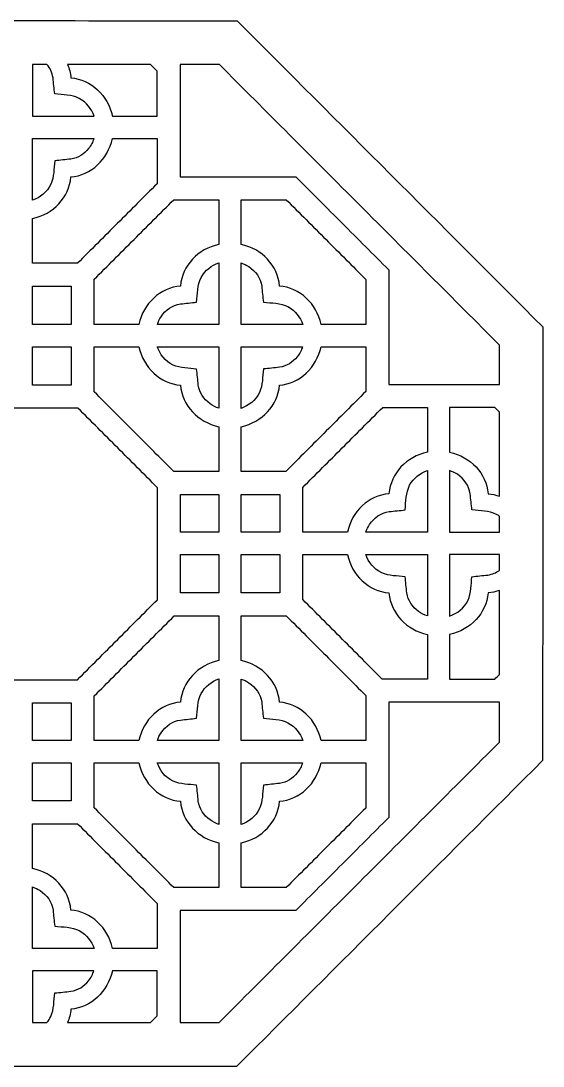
# Model space of a CAD drawing. Header units: centimetres. Extents: x -9 to 3.7, y -12 to 14.2.
# Drawn here: x -2.66 to 3.68, y 1.56 to 14.24 of the extents above; entities that cross this region are included whole.
import ezdxf

# ---------------------------------------------------------------- set-up
doc = ezdxf.new("R2010")
doc.units = ezdxf.units.CM
doc.header["$MEASUREMENT"] = 0
doc.layers.add('layer 1', color=7, linetype='Continuous')

msp = doc.modelspace()

# ---------------------------------------------------------------- linework, layer by layer
at = {"layer": 'layer 1', "color": 177}
msp.add_open_spline([(-0.03658, 14.23931), (1.2009, 13.00095), (2.43838, 11.76271), (3.67577, 10.52437), (3.67577, 10.52437), (3.67545, 9.64909), (3.67516, 8.77375), (3.67488, 7.89849), (3.67488, 7.89849), (3.67455, 7.02312), (3.67422, 6.14788), (3.67397, 5.27258), (3.67397, 5.27258), (2.43563, 4.0351), (1.19737, 2.79762), (-0.04095, 1.56024), (-0.04095, 1.56024), (-0.91626, 1.56055), (-1.79157, 1.56084), (-2.66683, 1.56112), (-2.66683, 1.56112), (-3.54222, 1.56145), (-4.41746, 1.56178), (-5.29273, 1.56203), (-5.29273, 1.56203), (-6.53024, 2.80037), (-7.76772, 4.03863), (-9.0051, 5.27695), (-9.0051, 5.27695), (-9.00479, 6.15226), (-9.00448, 7.02757), (-9.00422, 7.90283), (-9.00422, 7.90283), (-9.00385, 8.77822), (-9.00356, 9.65346), (-9.00331, 10.52873), (-9.00331, 10.52873), (-7.76495, 11.76624), (-6.52671, 13.00372), (-5.28837, 14.2411), (-5.28837, 14.2411), (-4.41309, 14.24079), (-3.53775, 14.24048), (-2.66249, 14.24022), (-2.66249, 14.24022), (-1.78712, 14.23985), (-0.91188, 14.23956), (-0.03658, 14.23931)], degree=3, knots=[0, 0, 0, 0, 0.07692308, 0.07692308, 0.07692308, 0.07692308, 0.15384615, 0.15384615, 0.15384615, 0.15384615, 0.23076923, 0.23076923, 0.23076923, 0.23076923, 0.30769231, 0.30769231, 0.30769231, 0.30769231, 0.38461538, 0.38461538, 0.38461538, 0.38461538, 0.46153846, 0.46153846, 0.46153846, 0.46153846, 0.53846154, 0.53846154, 0.53846154, 0.53846154, 0.61538462, 0.61538462, 0.61538462, 0.61538462, 0.69230769, 0.69230769, 0.69230769, 0.69230769, 0.76923077, 0.76923077, 0.76923077, 0.76923077, 0.84615385, 0.84615385, 0.84615385, 0.84615385, 1, 1, 1, 1], dxfattribs=at)
at = {"layer": 'layer 1', "color": 7}
for points, knots in [([(-2.52457, 13.71263), (-2.46579, 13.71263), (-2.40693, 13.71263), (-2.34811, 13.71258), (-2.34811, 13.71258), (-2.31002, 13.66709), (-2.28486, 13.61343), (-2.27472, 13.54959), (-2.27472, 13.54959), (-2.26791, 13.48465), (-2.26112, 13.41976), (-2.25437, 13.35488), (-2.25437, 13.35488), (-2.15154, 13.34388), (-2.04866, 13.34687), (-1.95517, 13.30066), (-1.95517, 13.30066), (-1.86567, 13.25086), (-1.80591, 13.17255), (-1.77659, 13.08409), (-1.77659, 13.08409), (-2.02599, 13.08409), (-2.27531, 13.08409), (-2.52457, 13.08409), (-2.52457, 13.08409), (-2.52457, 13.29355), (-2.52457, 13.50309), (-2.52457, 13.71263)], [0, 0, 0, 0, 0.125, 0.125, 0.125, 0.125, 0.25, 0.25, 0.25, 0.25, 0.375, 0.375, 0.375, 0.375, 0.5, 0.5, 0.5, 0.5, 0.625, 0.625, 0.625, 0.625, 0.75, 0.75, 0.75, 0.75, 1, 1, 1, 1]), ([(-2.09744, 13.71247), (-1.76206, 13.71235), (-1.42673, 13.71224), (-1.09131, 13.71213), (-1.09131, 13.71213), (-1.06447, 13.68528), (-1.03761, 13.65834), (-1.01081, 13.63153), (-1.01081, 13.63153), (-1.01085, 13.44898), (-1.01085, 13.2665), (-1.01088, 13.08409), (-1.01088, 13.08409), (-1.1918, 13.08409), (-1.37263, 13.08409), (-1.55346, 13.08409), (-1.55346, 13.08409), (-1.60752, 13.33769), (-1.81087, 13.53118), (-2.05795, 13.55085), (-2.05795, 13.55085), (-2.06243, 13.60747), (-2.07605, 13.66171), (-2.09744, 13.71247)], [0, 0, 0, 0, 0.14285714, 0.14285714, 0.14285714, 0.14285714, 0.28571429, 0.28571429, 0.28571429, 0.28571429, 0.42857143, 0.42857143, 0.42857143, 0.42857143, 0.57142857, 0.57142857, 0.57142857, 0.57142857, 0.71428571, 0.71428571, 0.71428571, 0.71428571, 1, 1, 1, 1]), ([(-0.2552, 13.71185), (0.31198, 13.14425), (0.87917, 12.57663), (1.44649, 12.00897), (1.44649, 12.00897), (2.01368, 11.44136), (2.58089, 10.87371), (3.14816, 10.30605), (3.14816, 10.30605), (3.14808, 10.14733), (3.14803, 9.98848), (3.14795, 9.82979), (3.14795, 9.82979), (2.90083, 9.82986), (2.65378, 9.82998), (2.40663, 9.83012), (2.40663, 9.83012), (2.20479, 9.83019), (2.00296, 9.83027), (1.80111, 9.83035), (1.80111, 9.83035), (1.80118, 10.02774), (1.8013, 10.22504), (1.80144, 10.42244), (1.80144, 10.42244), (1.80152, 10.68856), (1.80159, 10.95471), (1.80168, 11.22082), (1.80168, 11.22082), (1.61352, 11.40902), (1.42557, 11.59721), (1.23739, 11.78543), (1.23739, 11.78543), (1.04933, 11.97358), (0.86123, 12.16176), (0.67318, 12.34991), (0.67318, 12.34991), (0.40709, 12.35011), (0.14089, 12.35026), (-0.12507, 12.35039), (-0.12507, 12.35039), (-0.32757, 12.35046), (-0.53002, 12.35046), (-0.73236, 12.35052), (-0.73236, 12.35052), (-0.73226, 12.54983), (-0.73215, 12.74925), (-0.73202, 12.94858), (-0.73202, 12.94858), (-0.73194, 13.20306), (-0.73193, 13.45755), (-0.73185, 13.7119), (-0.73185, 13.7119), (-0.57297, 13.7119), (-0.41408, 13.7119), (-0.2552, 13.71185)], [0, 0, 0, 0, 0.06666667, 0.06666667, 0.06666667, 0.06666667, 0.13333333, 0.13333333, 0.13333333, 0.13333333, 0.2, 0.2, 0.2, 0.2, 0.26666667, 0.26666667, 0.26666667, 0.26666667, 0.33333333, 0.33333333, 0.33333333, 0.33333333, 0.4, 0.4, 0.4, 0.4, 0.46666667, 0.46666667, 0.46666667, 0.46666667, 0.53333333, 0.53333333, 0.53333333, 0.53333333, 0.6, 0.6, 0.6, 0.6, 0.66666667, 0.66666667, 0.66666667, 0.66666667, 0.73333333, 0.73333333, 0.73333333, 0.73333333, 0.8, 0.8, 0.8, 0.8, 0.86666667, 0.86666667, 0.86666667, 0.86666667, 1, 1, 1, 1]), ([(-1.77802, 12.81455), (-2.02688, 12.81455), (-2.2757, 12.81455), (-2.52457, 12.81455), (-2.52457, 12.81455), (-2.52457, 12.56519), (-2.52457, 12.31582), (-2.52457, 12.06657), (-2.52457, 12.06657), (-2.43097, 12.09735), (-2.34907, 12.16208), (-2.30074, 12.25939), (-2.30074, 12.25939), (-2.26201, 12.34856), (-2.26404, 12.44861), (-2.25401, 12.54406), (-2.25401, 12.54406), (-2.18901, 12.55086), (-2.12405, 12.55767), (-2.05892, 12.56446), (-2.05892, 12.56446), (-1.96823, 12.579), (-1.9004, 12.62252), (-1.84203, 12.69283), (-1.84203, 12.69283), (-1.81365, 12.7304), (-1.79243, 12.77165), (-1.77802, 12.81455)], [0, 0, 0, 0, 0.125, 0.125, 0.125, 0.125, 0.25, 0.25, 0.25, 0.25, 0.375, 0.375, 0.375, 0.375, 0.5, 0.5, 0.5, 0.5, 0.625, 0.625, 0.625, 0.625, 0.75, 0.75, 0.75, 0.75, 1, 1, 1, 1]), ([(-1.01099, 12.81455), (-1.19189, 12.81455), (-1.37264, 12.81455), (-1.55352, 12.81455), (-1.55352, 12.81455), (-1.6077, 12.56097), (-1.81095, 12.36743), (-2.05777, 12.3478), (-2.05777, 12.3478), (-2.07744, 12.10079), (-2.27091, 11.89741), (-2.52457, 11.84336), (-2.52457, 11.84336), (-2.52457, 11.66252), (-2.52457, 11.48159), (-2.52457, 11.30084), (-2.52457, 11.30084), (-2.34203, 11.30078), (-2.15963, 11.30069), (-1.97699, 11.30063), (-1.97699, 11.30063), (-1.81608, 11.46149), (-1.65513, 11.62234), (-1.49415, 11.78323), (-1.49415, 11.78323), (-1.33323, 11.94412), (-1.17229, 12.10501), (-1.01133, 12.26592), (-1.01133, 12.26592), (-1.01123, 12.44877), (-1.01108, 12.63164), (-1.01099, 12.81455)], [0, 0, 0, 0, 0.11111111, 0.11111111, 0.11111111, 0.11111111, 0.22222222, 0.22222222, 0.22222222, 0.22222222, 0.33333333, 0.33333333, 0.33333333, 0.33333333, 0.44444444, 0.44444444, 0.44444444, 0.44444444, 0.55555556, 0.55555556, 0.55555556, 0.55555556, 0.66666667, 0.66666667, 0.66666667, 0.66666667, 0.77777778, 0.77777778, 0.77777778, 0.77777778, 1, 1, 1, 1]), ([(-1.77411, 10.55791), (-1.70242, 10.55791), (-1.63079, 10.55791), (-1.55904, 10.55791), (-1.55904, 10.55791), (-1.44992, 10.55791), (-1.34085, 10.55791), (-1.23174, 10.55791), (-1.23174, 10.55791), (-1.1776, 10.8115), (-0.97433, 11.00489), (-0.72745, 11.02447), (-0.72745, 11.02447), (-0.70771, 11.27153), (-0.51419, 11.47499), (-0.26057, 11.52905), (-0.26057, 11.52905), (-0.26057, 11.7098), (-0.26057, 11.89066), (-0.26057, 12.07151), (-0.26057, 12.07151), (-0.44316, 12.07156), (-0.62562, 12.07161), (-0.80808, 12.07168), (-0.80808, 12.07168), (-0.96908, 11.91089), (-1.13003, 11.75), (-1.29102, 11.5891), (-1.29102, 11.5891), (-1.45198, 11.42823), (-1.61294, 11.26734), (-1.77391, 11.10646), (-1.77391, 11.10646), (-1.77403, 10.92365), (-1.77409, 10.74071), (-1.77411, 10.55791)], [0, 0, 0, 0, 0.1, 0.1, 0.1, 0.1, 0.2, 0.2, 0.2, 0.2, 0.3, 0.3, 0.3, 0.3, 0.4, 0.4, 0.4, 0.4, 0.5, 0.5, 0.5, 0.5, 0.6, 0.6, 0.6, 0.6, 0.7, 0.7, 0.7, 0.7, 0.8, 0.8, 0.8, 0.8, 1, 1, 1, 1]), ([(0.00888, 12.07145), (0.00888, 11.8906), (0.00888, 11.7098), (0.00888, 11.52905), (0.00888, 11.52905), (0.26254, 11.47497), (0.45591, 11.27153), (0.47547, 11.02469), (0.47547, 11.02469), (0.72258, 11.00499), (0.92596, 10.81153), (0.97999, 10.55791), (0.97999, 10.55791), (1.1609, 10.55791), (1.34174, 10.55791), (1.5226, 10.55791), (1.5226, 10.55791), (1.52266, 10.74037), (1.52271, 10.92283), (1.52277, 11.10538), (1.52277, 11.10538), (1.36189, 11.26633), (1.20102, 11.4273), (1.04009, 11.58824), (1.04009, 11.58824), (0.87923, 11.74919), (0.71847, 11.91016), (0.5576, 12.07114), (0.5576, 12.07114), (0.37465, 12.07122), (0.19182, 12.07135), (0.00888, 12.07145)], [0, 0, 0, 0, 0.11111111, 0.11111111, 0.11111111, 0.11111111, 0.22222222, 0.22222222, 0.22222222, 0.22222222, 0.33333333, 0.33333333, 0.33333333, 0.33333333, 0.44444444, 0.44444444, 0.44444444, 0.44444444, 0.55555556, 0.55555556, 0.55555556, 0.55555556, 0.66666667, 0.66666667, 0.66666667, 0.66666667, 0.77777778, 0.77777778, 0.77777778, 0.77777778, 1, 1, 1, 1]), ([(-1.00712, 10.55791), (-0.7583, 10.55791), (-0.50952, 10.55791), (-0.26057, 10.55791), (-0.26057, 10.55791), (-0.26057, 10.80715), (-0.26057, 11.05646), (-0.26057, 11.30581), (-0.26057, 11.30581), (-0.3492, 11.27652), (-0.42739, 11.21663), (-0.47733, 11.12722), (-0.47733, 11.12722), (-0.5234, 11.03374), (-0.52043, 10.93127), (-0.53148, 10.82843), (-0.53148, 10.82843), (-0.59633, 10.82152), (-0.66117, 10.81454), (-0.72601, 10.80769), (-0.72601, 10.80769), (-0.82868, 10.79139), (-0.90483, 10.73639), (-0.96319, 10.65146), (-0.96319, 10.65146), (-0.98182, 10.62167), (-0.99638, 10.59017), (-1.00712, 10.55791)], [0, 0, 0, 0, 0.125, 0.125, 0.125, 0.125, 0.25, 0.25, 0.25, 0.25, 0.375, 0.375, 0.375, 0.375, 0.5, 0.5, 0.5, 0.5, 0.625, 0.625, 0.625, 0.625, 0.75, 0.75, 0.75, 0.75, 1, 1, 1, 1]), ([(0.00888, 11.30448), (0.00888, 11.05567), (0.00888, 10.80672), (0.00888, 10.55791), (0.00888, 10.55791), (0.25825, 10.55791), (0.50756, 10.55791), (0.75684, 10.55791), (0.75684, 10.55791), (0.72754, 10.64634), (0.66783, 10.7247), (0.57826, 10.77451), (0.57826, 10.77451), (0.48475, 10.82069), (0.38204, 10.81774), (0.27909, 10.82869), (0.27909, 10.82869), (0.27234, 10.89361), (0.26559, 10.95853), (0.25882, 11.02348), (0.25882, 11.02348), (0.24252, 11.12603), (0.18735, 11.20214), (0.10256, 11.26049), (0.10256, 11.26049), (0.0727, 11.27903), (0.04131, 11.29374), (0.00888, 11.30448)], [0, 0, 0, 0, 0.125, 0.125, 0.125, 0.125, 0.25, 0.25, 0.25, 0.25, 0.375, 0.375, 0.375, 0.375, 0.5, 0.5, 0.5, 0.5, 0.625, 0.625, 0.625, 0.625, 0.75, 0.75, 0.75, 0.75, 1, 1, 1, 1]), ([(-2.05305, 10.55791), (-2.05298, 10.71248), (-2.05296, 10.86714), (-2.05286, 11.02176), (-2.05286, 11.02176), (-2.21009, 11.02185), (-2.36738, 11.02191), (-2.52458, 11.02197), (-2.52458, 11.02197), (-2.52458, 10.86722), (-2.52458, 10.71253), (-2.52458, 10.55791), (-2.52458, 10.55791), (-2.36738, 10.55791), (-2.21028, 10.55791), (-2.05305, 10.55791)], [0, 0, 0, 0, 0.2, 0.2, 0.2, 0.2, 0.4, 0.4, 0.4, 0.4, 0.6, 0.6, 0.6, 0.6, 1, 1, 1, 1]), ([(-2.52458, 9.82281), (-2.36745, 9.82273), (-2.21037, 9.8227), (-2.05333, 9.8226), (-2.05333, 9.8226), (-2.05331, 9.97781), (-2.0532, 10.13312), (-2.0531, 10.28833), (-2.0531, 10.28833), (-2.21028, 10.28833), (-2.36745, 10.28833), (-2.52458, 10.28833), (-2.52458, 10.28833), (-2.52458, 10.13317), (-2.52458, 9.97803), (-2.52458, 9.82281)], [0, 0, 0, 0, 0.2, 0.2, 0.2, 0.2, 0.4, 0.4, 0.4, 0.4, 0.6, 0.6, 0.6, 0.6, 1, 1, 1, 1]), ([(-0.26057, 8.77478), (-0.26057, 8.89584), (-0.26057, 9.01685), (-0.26057, 9.13789), (-0.26057, 9.13789), (-0.26057, 9.19762), (-0.26057, 9.25743), (-0.26057, 9.31729), (-0.26057, 9.31729), (-0.51412, 9.37143), (-0.7076, 9.57454), (-0.7272, 9.82157), (-0.7272, 9.82157), (-0.97433, 9.84119), (-1.17764, 10.03471), (-1.23177, 10.28833), (-1.23177, 10.28833), (-1.34089, 10.28833), (-1.44996, 10.28833), (-1.55904, 10.28833), (-1.55904, 10.28833), (-1.63079, 10.28833), (-1.7025, 10.28833), (-1.7742, 10.28833), (-1.7742, 10.28833), (-1.77436, 10.10586), (-1.77444, 9.92339), (-1.77445, 9.74079), (-1.77445, 9.74079), (-1.61354, 9.57986), (-1.45271, 9.41889), (-1.29185, 9.25795), (-1.29185, 9.25795), (-1.13094, 9.09701), (-0.9701, 8.93607), (-0.80922, 8.7751), (-0.80922, 8.7751), (-0.62633, 8.77499), (-0.44348, 8.77487), (-0.26057, 8.77478)], [0, 0, 0, 0, 0.09090909, 0.09090909, 0.09090909, 0.09090909, 0.18181818, 0.18181818, 0.18181818, 0.18181818, 0.27272727, 0.27272727, 0.27272727, 0.27272727, 0.36363636, 0.36363636, 0.36363636, 0.36363636, 0.45454545, 0.45454545, 0.45454545, 0.45454545, 0.54545455, 0.54545455, 0.54545455, 0.54545455, 0.63636364, 0.63636364, 0.63636364, 0.63636364, 0.72727273, 0.72727273, 0.72727273, 0.72727273, 0.81818182, 0.81818182, 0.81818182, 0.81818182, 1, 1, 1, 1]), ([(-0.26057, 9.5418), (-0.26057, 9.79073), (-0.26057, 10.0395), (-0.26057, 10.28833), (-0.26057, 10.28833), (-0.50987, 10.28833), (-0.75921, 10.28833), (-1.00849, 10.28833), (-1.00849, 10.28833), (-0.97764, 10.19466), (-0.91294, 10.11277), (-0.81573, 10.06453), (-0.81573, 10.06453), (-0.72638, 10.02577), (-0.62661, 10.02782), (-0.53109, 10.0178), (-0.53109, 10.0178), (-0.52422, 9.95284), (-0.51737, 9.88794), (-0.51049, 9.82294), (-0.51049, 9.82294), (-0.49508, 9.72619), (-0.44619, 9.65406), (-0.36852, 9.59547), (-0.36852, 9.59547), (-0.3347, 9.57226), (-0.29826, 9.55442), (-0.26057, 9.5418)], [0, 0, 0, 0, 0.125, 0.125, 0.125, 0.125, 0.25, 0.25, 0.25, 0.25, 0.375, 0.375, 0.375, 0.375, 0.5, 0.5, 0.5, 0.5, 0.625, 0.625, 0.625, 0.625, 0.75, 0.75, 0.75, 0.75, 1, 1, 1, 1]), ([(0.75549, 10.28833), (0.50661, 10.28833), (0.25776, 10.28833), (0.00888, 10.28833), (0.00888, 10.28833), (0.00888, 10.03907), (0.00888, 9.78978), (0.00888, 9.54037), (0.00888, 9.54037), (0.10244, 9.57127), (0.18437, 9.63587), (0.23281, 9.73328), (0.23281, 9.73328), (0.27154, 9.82253), (0.26942, 9.92247), (0.27938, 10.01797), (0.27938, 10.01797), (0.34445, 10.02478), (0.40944, 10.03164), (0.47444, 10.03841), (0.47444, 10.03841), (0.56515, 10.05284), (0.63305, 10.09638), (0.69138, 10.16675), (0.69138, 10.16675), (0.71978, 10.2043), (0.74104, 10.24544), (0.75549, 10.28833)], [0, 0, 0, 0, 0.125, 0.125, 0.125, 0.125, 0.25, 0.25, 0.25, 0.25, 0.375, 0.375, 0.375, 0.375, 0.5, 0.5, 0.5, 0.5, 0.625, 0.625, 0.625, 0.625, 0.75, 0.75, 0.75, 0.75, 1, 1, 1, 1]), ([(0.55179, 8.77458), (0.71568, 8.93845), (0.87963, 9.10231), (1.0436, 9.26614), (1.0436, 9.26614), (1.20321, 9.4256), (1.36271, 9.58499), (1.52217, 9.74439), (1.52217, 9.74439), (1.52222, 9.92571), (1.52235, 10.10702), (1.52245, 10.28833), (1.52245, 10.28833), (1.34167, 10.28833), (1.16083, 10.28833), (0.97997, 10.28833), (0.97997, 10.28833), (0.92586, 10.03475), (0.72253, 9.84128), (0.47573, 9.82165), (0.47573, 9.82165), (0.45604, 9.57464), (0.26259, 9.37126), (0.00888, 9.31721), (0.00888, 9.31721), (0.00888, 9.25741), (0.00888, 9.19759), (0.00888, 9.13789), (0.00888, 9.13789), (0.00888, 9.01681), (0.00888, 8.89575), (0.00888, 8.77464), (0.00888, 8.77464), (0.18992, 8.77462), (0.37083, 8.77458), (0.55179, 8.77458)], [0, 0, 0, 0, 0.1, 0.1, 0.1, 0.1, 0.2, 0.2, 0.2, 0.2, 0.3, 0.3, 0.3, 0.3, 0.4, 0.4, 0.4, 0.4, 0.5, 0.5, 0.5, 0.5, 0.6, 0.6, 0.6, 0.6, 0.7, 0.7, 0.7, 0.7, 0.8, 0.8, 0.8, 0.8, 1, 1, 1, 1]), ([(-1.97174, 9.54367), (-1.81091, 9.38275), (-1.65005, 9.22178), (-1.48913, 9.06081), (-1.48913, 9.06081), (-1.32829, 8.89985), (-1.16741, 8.73885), (-1.00658, 8.57785), (-1.00658, 8.57785), (-1.00662, 8.35033), (-1.00667, 8.12265), (-1.0067, 7.89498), (-1.0067, 7.89498), (-1.00692, 7.66962), (-1.00697, 7.44411), (-1.00707, 7.21873), (-1.00707, 7.21873), (-1.16748, 7.05841), (-1.32781, 6.89824), (-1.4882, 6.73795), (-1.4882, 6.73795), (-1.65186, 6.57426), (-1.81557, 6.41068), (-1.97933, 6.24699), (-1.97933, 6.24699), (-2.20479, 6.24708), (-2.43031, 6.24719), (-2.65576, 6.24729), (-2.65576, 6.24729), (-2.8833, 6.2474), (-3.11095, 6.24747), (-3.33848, 6.24753), (-3.33848, 6.24753), (-3.49936, 6.40849), (-3.66023, 6.56952), (-3.82114, 6.73048), (-3.82114, 6.73048), (-3.98201, 6.89142), (-4.14289, 7.05236), (-4.30377, 7.21331), (-4.30377, 7.21331), (-4.30369, 7.441), (-4.30361, 7.66863), (-4.3035, 7.89617), (-4.3035, 7.89617), (-4.30338, 8.12381), (-4.30326, 8.35138), (-4.30321, 8.57904), (-4.30321, 8.57904), (-4.14227, 8.73988), (-3.98132, 8.90071), (-3.82035, 9.0616), (-3.82035, 9.0616), (-3.65931, 9.22246), (-3.49834, 9.38329), (-3.33739, 9.54419), (-3.33739, 9.54419), (-3.10977, 9.54412), (-2.88224, 9.54409), (-2.65456, 9.54405), (-2.65456, 9.54405), (-2.42691, 9.54384), (-2.19932, 9.54374), (-1.97174, 9.54367)], [0, 0, 0, 0, 0.05882353, 0.05882353, 0.05882353, 0.05882353, 0.11764706, 0.11764706, 0.11764706, 0.11764706, 0.17647059, 0.17647059, 0.17647059, 0.17647059, 0.23529412, 0.23529412, 0.23529412, 0.23529412, 0.29411765, 0.29411765, 0.29411765, 0.29411765, 0.35294118, 0.35294118, 0.35294118, 0.35294118, 0.41176471, 0.41176471, 0.41176471, 0.41176471, 0.47058824, 0.47058824, 0.47058824, 0.47058824, 0.52941176, 0.52941176, 0.52941176, 0.52941176, 0.58823529, 0.58823529, 0.58823529, 0.58823529, 0.64705882, 0.64705882, 0.64705882, 0.64705882, 0.70588235, 0.70588235, 0.70588235, 0.70588235, 0.76470588, 0.76470588, 0.76470588, 0.76470588, 0.82352941, 0.82352941, 0.82352941, 0.82352941, 0.88235294, 0.88235294, 0.88235294, 0.88235294, 1, 1, 1, 1]), ([(1.72836, 9.55148), (1.56434, 9.38763), (1.40037, 9.22374), (1.23644, 9.05985), (1.23644, 9.05985), (1.07698, 8.90044), (0.91746, 8.74105), (0.75791, 8.58158), (0.75791, 8.58158), (0.75779, 8.40027), (0.75769, 8.21894), (0.7576, 8.03761), (0.7576, 8.03761), (0.82985, 8.03761), (0.90214, 8.03761), (0.97442, 8.03761), (0.97442, 8.03761), (1.08296, 8.03761), (1.19155, 8.03761), (1.30009, 8.03761), (1.30009, 8.03761), (1.35415, 8.29124), (1.55749, 8.48462), (1.80439, 8.50424), (1.80439, 8.50424), (1.82405, 8.7513), (2.01758, 8.95472), (2.27119, 9.00878), (2.27119, 9.00878), (2.27119, 9.18966), (2.27119, 9.3705), (2.27119, 9.55132), (2.27119, 9.55132), (2.09026, 9.55139), (1.90933, 9.55144), (1.72836, 9.55148)], [0, 0, 0, 0, 0.1, 0.1, 0.1, 0.1, 0.2, 0.2, 0.2, 0.2, 0.3, 0.3, 0.3, 0.3, 0.4, 0.4, 0.4, 0.4, 0.5, 0.5, 0.5, 0.5, 0.6, 0.6, 0.6, 0.6, 0.7, 0.7, 0.7, 0.7, 0.8, 0.8, 0.8, 0.8, 1, 1, 1, 1]), ([(3.14786, 9.49236), (3.14777, 9.15267), (3.1476, 8.81306), (3.14752, 8.4734), (3.14752, 8.4734), (3.10304, 8.48992), (3.0561, 8.5006), (3.00734, 8.5045), (3.00734, 8.5045), (2.98765, 8.7513), (2.79432, 8.95468), (2.54069, 9.00878), (2.54069, 9.00878), (2.54069, 9.18964), (2.54069, 9.37043), (2.54069, 9.55116), (2.54069, 9.55116), (2.72361, 9.55108), (2.90647, 9.55097), (3.08932, 9.5509), (3.08932, 9.5509), (3.10884, 9.53141), (3.12839, 9.51187), (3.14786, 9.49236)], [0, 0, 0, 0, 0.14285714, 0.14285714, 0.14285714, 0.14285714, 0.28571429, 0.28571429, 0.28571429, 0.28571429, 0.42857143, 0.42857143, 0.42857143, 0.42857143, 0.57142857, 0.57142857, 0.57142857, 0.57142857, 0.71428571, 0.71428571, 0.71428571, 0.71428571, 1, 1, 1, 1]), ([(1.52467, 8.03761), (1.7735, 8.03761), (2.02236, 8.03761), (2.27119, 8.03761), (2.27119, 8.03761), (2.27119, 8.28698), (2.27119, 8.53627), (2.27119, 8.78557), (2.27119, 8.78557), (2.18257, 8.75623), (2.10435, 8.69635), (2.05454, 8.60698), (2.05454, 8.60698), (2.00837, 8.51348), (2.01132, 8.41096), (2.00033, 8.30813), (2.00033, 8.30813), (1.93552, 8.3013), (1.87066, 8.29441), (1.80587, 8.28751), (1.80587, 8.28751), (1.70312, 8.27109), (1.62698, 8.21615), (1.56859, 8.1311), (1.56859, 8.1311), (1.54999, 8.10142), (1.53541, 8.07002), (1.52467, 8.03761)], [0, 0, 0, 0, 0.125, 0.125, 0.125, 0.125, 0.25, 0.25, 0.25, 0.25, 0.375, 0.375, 0.375, 0.375, 0.5, 0.5, 0.5, 0.5, 0.625, 0.625, 0.625, 0.625, 0.75, 0.75, 0.75, 0.75, 1, 1, 1, 1]), ([(3.1475, 8.23063), (3.14746, 8.1663), (3.14743, 8.10194), (3.14741, 8.03761), (3.14741, 8.03761), (2.94516, 8.03761), (2.74284, 8.03761), (2.54069, 8.03761), (2.54069, 8.03761), (2.54069, 8.28653), (2.54069, 8.53541), (2.54069, 8.78434), (2.54069, 8.78434), (2.57308, 8.77359), (2.6046, 8.7588), (2.63436, 8.74023), (2.63436, 8.74023), (2.71914, 8.68196), (2.77432, 8.60588), (2.7906, 8.50319), (2.7906, 8.50319), (2.79737, 8.43828), (2.80414, 8.37345), (2.81093, 8.30851), (2.81093, 8.30851), (2.91378, 8.29746), (3.01658, 8.30042), (3.11007, 8.25433), (3.11007, 8.25433), (3.12315, 8.24703), (3.13565, 8.23917), (3.1475, 8.23063)], [0, 0, 0, 0, 0.11111111, 0.11111111, 0.11111111, 0.11111111, 0.22222222, 0.22222222, 0.22222222, 0.22222222, 0.33333333, 0.33333333, 0.33333333, 0.33333333, 0.44444444, 0.44444444, 0.44444444, 0.44444444, 0.55555556, 0.55555556, 0.55555556, 0.55555556, 0.66666667, 0.66666667, 0.66666667, 0.66666667, 0.77777778, 0.77777778, 0.77777778, 0.77777778, 1, 1, 1, 1]), ([(-0.72769, 8.49616), (-0.7277, 8.34325), (-0.72774, 8.19047), (-0.72778, 8.03761), (-0.72778, 8.03761), (-0.57204, 8.03761), (-0.41634, 8.03761), (-0.26057, 8.03761), (-0.26057, 8.03761), (-0.26057, 8.19045), (-0.26057, 8.34317), (-0.26057, 8.49588), (-0.26057, 8.49588), (-0.41629, 8.49597), (-0.57198, 8.49608), (-0.72769, 8.49616)], [0, 0, 0, 0, 0.2, 0.2, 0.2, 0.2, 0.4, 0.4, 0.4, 0.4, 0.6, 0.6, 0.6, 0.6, 1, 1, 1, 1]), ([(0.47874, 8.03761), (0.47882, 8.19031), (0.47888, 8.343), (0.47896, 8.49566), (0.47896, 8.49566), (0.3223, 8.49571), (0.16559, 8.49574), (0.00888, 8.49578), (0.00888, 8.49578), (0.00888, 8.3431), (0.00888, 8.1904), (0.00888, 8.03761), (0.00888, 8.03761), (0.16557, 8.03761), (0.32216, 8.03761), (0.47874, 8.03761)], [0, 0, 0, 0, 0.2, 0.2, 0.2, 0.2, 0.4, 0.4, 0.4, 0.4, 0.6, 0.6, 0.6, 0.6, 1, 1, 1, 1]), ([(-0.72797, 7.76816), (-0.72804, 7.6128), (-0.72808, 7.45747), (-0.72814, 7.30207), (-0.72814, 7.30207), (-0.57231, 7.30207), (-0.41649, 7.30204), (-0.26057, 7.302), (-0.26057, 7.302), (-0.26057, 7.45733), (-0.26057, 7.61276), (-0.26057, 7.76816), (-0.26057, 7.76816), (-0.41642, 7.76816), (-0.57211, 7.76816), (-0.72797, 7.76816)], [0, 0, 0, 0, 0.2, 0.2, 0.2, 0.2, 0.4, 0.4, 0.4, 0.4, 0.6, 0.6, 0.6, 0.6, 1, 1, 1, 1]), ([(0.00888, 7.3018), (0.16537, 7.30176), (0.32193, 7.30171), (0.47847, 7.30164), (0.47847, 7.30164), (0.47859, 7.45709), (0.47861, 7.61266), (0.47865, 7.76819), (0.47865, 7.76819), (0.32209, 7.76819), (0.16553, 7.76819), (0.00888, 7.76819), (0.00888, 7.76819), (0.00888, 7.61276), (0.00888, 7.45725), (0.00888, 7.3018)], [0, 0, 0, 0, 0.2, 0.2, 0.2, 0.2, 0.4, 0.4, 0.4, 0.4, 0.6, 0.6, 0.6, 0.6, 1, 1, 1, 1]), ([(2.27119, 6.25464), (2.27119, 6.43537), (2.27119, 6.61616), (2.27119, 6.797), (2.27119, 6.797), (2.0176, 6.85117), (1.82412, 7.05433), (1.80455, 7.30128), (1.80455, 7.30128), (1.55749, 7.32096), (1.35412, 7.51457), (1.30005, 7.76819), (1.30005, 7.76819), (1.19155, 7.76819), (1.08296, 7.76819), (0.97442, 7.76819), (0.97442, 7.76819), (0.9021, 7.76819), (0.82981, 7.76819), (0.75756, 7.76819), (0.75756, 7.76819), (0.75752, 7.58559), (0.75749, 7.40315), (0.75732, 7.22063), (0.75732, 7.22063), (0.91818, 7.05967), (1.07906, 6.89867), (1.23994, 6.73767), (1.23994, 6.73767), (1.40082, 6.57673), (1.56172, 6.41576), (1.72259, 6.25482), (1.72259, 6.25482), (1.90543, 6.25476), (2.08833, 6.25464), (2.27119, 6.25464)], [0, 0, 0, 0, 0.1, 0.1, 0.1, 0.1, 0.2, 0.2, 0.2, 0.2, 0.3, 0.3, 0.3, 0.3, 0.4, 0.4, 0.4, 0.4, 0.5, 0.5, 0.5, 0.5, 0.6, 0.6, 0.6, 0.6, 0.7, 0.7, 0.7, 0.7, 0.8, 0.8, 0.8, 0.8, 1, 1, 1, 1]), ([(2.27119, 7.02163), (2.27119, 7.27047), (2.27119, 7.51925), (2.27119, 7.76819), (2.27119, 7.76819), (2.02195, 7.76819), (1.77265, 7.76819), (1.5233, 7.76819), (1.5233, 7.76819), (1.55424, 7.67451), (1.61885, 7.59257), (1.71615, 7.54434), (1.71615, 7.54434), (1.80543, 7.5055), (1.90515, 7.50755), (2.00065, 7.49766), (2.00065, 7.49766), (2.00752, 7.43269), (2.01438, 7.36763), (2.02135, 7.30269), (2.02135, 7.30269), (2.03672, 7.206), (2.08556, 7.13389), (2.16327, 7.07529), (2.16327, 7.07529), (2.19706, 7.05198), (2.23354, 7.03417), (2.27119, 7.02163)], [0, 0, 0, 0, 0.125, 0.125, 0.125, 0.125, 0.25, 0.25, 0.25, 0.25, 0.375, 0.375, 0.375, 0.375, 0.5, 0.5, 0.5, 0.5, 0.625, 0.625, 0.625, 0.625, 0.75, 0.75, 0.75, 0.75, 1, 1, 1, 1]), ([(3.14733, 7.76816), (3.14729, 7.7037), (3.14724, 7.63915), (3.14724, 7.57479), (3.14724, 7.57479), (3.10651, 7.54582), (3.06051, 7.52683), (3.00635, 7.51815), (3.00635, 7.51815), (2.9412, 7.51136), (2.87626, 7.50454), (2.81113, 7.49773), (2.81113, 7.49773), (2.80124, 7.40217), (2.80332, 7.30222), (2.76458, 7.21299), (2.76458, 7.21299), (2.71619, 7.11568), (2.63425, 7.05102), (2.54069, 7.02021), (2.54069, 7.02021), (2.54069, 7.26951), (2.54069, 7.51879), (2.54069, 7.76816), (2.54069, 7.76816), (2.74284, 7.76816), (2.94507, 7.76816), (3.14733, 7.76816)], [0, 0, 0, 0, 0.125, 0.125, 0.125, 0.125, 0.25, 0.25, 0.25, 0.25, 0.375, 0.375, 0.375, 0.375, 0.5, 0.5, 0.5, 0.5, 0.625, 0.625, 0.625, 0.625, 0.75, 0.75, 0.75, 0.75, 1, 1, 1, 1]), ([(3.14713, 7.33228), (3.14701, 6.99247), (3.1469, 6.65264), (3.1468, 6.31283), (3.1468, 6.31283), (3.12734, 6.2933), (3.1078, 6.27379), (3.08827, 6.25429), (3.08827, 6.25429), (2.90569, 6.25432), (2.72321, 6.25436), (2.54069, 6.2544), (2.54069, 6.2544), (2.54069, 6.43529), (2.54069, 6.61614), (2.54069, 6.79696), (2.54069, 6.79696), (2.79439, 6.85111), (2.98788, 7.05439), (3.00752, 7.30138), (3.00752, 7.30138), (3.05604, 7.30524), (3.10282, 7.31588), (3.14713, 7.33228)], [0, 0, 0, 0, 0.14285714, 0.14285714, 0.14285714, 0.14285714, 0.28571429, 0.28571429, 0.28571429, 0.28571429, 0.42857143, 0.42857143, 0.42857143, 0.42857143, 0.57142857, 0.57142857, 0.57142857, 0.57142857, 0.71428571, 0.71428571, 0.71428571, 0.71428571, 1, 1, 1, 1]), ([(-0.80169, 7.02322), (-0.9654, 6.85961), (-1.12908, 6.69602), (-1.29279, 6.53229), (-1.29279, 6.53229), (-1.45319, 6.37211), (-1.61353, 6.21181), (-1.77391, 6.05157), (-1.77391, 6.05157), (-1.77403, 5.87093), (-1.77409, 5.69013), (-1.77411, 5.50951), (-1.77411, 5.50951), (-1.70242, 5.50951), (-1.63079, 5.50951), (-1.55904, 5.50951), (-1.55904, 5.50951), (-1.55904, 5.50951), (-1.55904, 5.50951), (-1.55904, 5.50946), (-1.55904, 5.50946), (-1.44992, 5.50946), (-1.34085, 5.50946), (-1.23174, 5.50946), (-1.23174, 5.50946), (-1.1776, 5.76309), (-0.97433, 5.95639), (-0.72745, 5.97604), (-0.72745, 5.97604), (-0.70771, 6.22311), (-0.51419, 6.42645), (-0.26057, 6.48057), (-0.26057, 6.48057), (-0.26057, 6.6328), (-0.26057, 6.78512), (-0.26057, 6.93735), (-0.26057, 6.93735), (-0.26057, 6.96595), (-0.26057, 6.99448), (-0.26057, 7.02312), (-0.26057, 7.02312), (-0.44095, 7.02312), (-0.62133, 7.02321), (-0.80169, 7.02322)], [0, 0, 0, 0, 0.08333333, 0.08333333, 0.08333333, 0.08333333, 0.16666667, 0.16666667, 0.16666667, 0.16666667, 0.25, 0.25, 0.25, 0.25, 0.33333333, 0.33333333, 0.33333333, 0.33333333, 0.41666667, 0.41666667, 0.41666667, 0.41666667, 0.5, 0.5, 0.5, 0.5, 0.58333333, 0.58333333, 0.58333333, 0.58333333, 0.66666667, 0.66666667, 0.66666667, 0.66666667, 0.75, 0.75, 0.75, 0.75, 0.83333333, 0.83333333, 0.83333333, 0.83333333, 1, 1, 1, 1]), ([(0.00888, 7.023), (0.00888, 6.99445), (0.00888, 6.96589), (0.00888, 6.93735), (0.00888, 6.93735), (0.00888, 6.78512), (0.00888, 6.6328), (0.00888, 6.48057), (0.00888, 6.48057), (0.26254, 6.42644), (0.45591, 6.22311), (0.47547, 5.9763), (0.47547, 5.9763), (0.72258, 5.95658), (0.92596, 5.76309), (0.97999, 5.50946), (0.97999, 5.50946), (1.1609, 5.50946), (1.34174, 5.50946), (1.5226, 5.50946), (1.5226, 5.50946), (1.52266, 5.69195), (1.52271, 5.87442), (1.52277, 6.05689), (1.52277, 6.05689), (1.36189, 6.2179), (1.20102, 6.37889), (1.04009, 6.53987), (1.04009, 6.53987), (0.87923, 6.70078), (0.71847, 6.86177), (0.5576, 7.02274), (0.5576, 7.02274), (0.37465, 7.0228), (0.19182, 7.02284), (0.00888, 7.023)], [0, 0, 0, 0, 0.1, 0.1, 0.1, 0.1, 0.2, 0.2, 0.2, 0.2, 0.3, 0.3, 0.3, 0.3, 0.4, 0.4, 0.4, 0.4, 0.5, 0.5, 0.5, 0.5, 0.6, 0.6, 0.6, 0.6, 0.7, 0.7, 0.7, 0.7, 0.8, 0.8, 0.8, 0.8, 1, 1, 1, 1]), ([(-1.00712, 5.50946), (-0.7583, 5.50946), (-0.50952, 5.50946), (-0.26057, 5.50946), (-0.26057, 5.50946), (-0.26057, 5.75879), (-0.26057, 6.00803), (-0.26057, 6.25731), (-0.26057, 6.25731), (-0.3492, 6.22802), (-0.42739, 6.16819), (-0.47733, 6.07878), (-0.47733, 6.07878), (-0.5234, 5.98523), (-0.52043, 5.88278), (-0.53148, 5.77991), (-0.53148, 5.77991), (-0.59633, 5.77301), (-0.66117, 5.76615), (-0.72601, 5.75927), (-0.72601, 5.75927), (-0.82868, 5.74291), (-0.90483, 5.68796), (-0.96319, 5.60292), (-0.96319, 5.60292), (-0.98182, 5.57317), (-0.99638, 5.54178), (-1.00712, 5.50946)], [0, 0, 0, 0, 0.125, 0.125, 0.125, 0.125, 0.25, 0.25, 0.25, 0.25, 0.375, 0.375, 0.375, 0.375, 0.5, 0.5, 0.5, 0.5, 0.625, 0.625, 0.625, 0.625, 0.75, 0.75, 0.75, 0.75, 1, 1, 1, 1]), ([(0.00888, 6.2561), (0.00888, 6.0072), (0.00888, 5.75831), (0.00888, 5.50946), (0.00888, 5.50946), (0.25825, 5.50946), (0.50756, 5.50946), (0.75684, 5.50946), (0.75684, 5.50946), (0.72754, 5.59793), (0.66783, 5.6763), (0.57826, 5.7261), (0.57826, 5.7261), (0.48475, 5.77227), (0.38204, 5.76929), (0.27909, 5.78028), (0.27909, 5.78028), (0.27234, 5.84514), (0.26559, 5.91007), (0.25882, 5.97499), (0.25882, 5.97499), (0.24252, 6.07762), (0.18735, 6.15375), (0.10256, 6.21201), (0.10256, 6.21201), (0.0727, 6.23067), (0.04131, 6.24538), (0.00888, 6.2561)], [0, 0, 0, 0, 0.125, 0.125, 0.125, 0.125, 0.25, 0.25, 0.25, 0.25, 0.375, 0.375, 0.375, 0.375, 0.5, 0.5, 0.5, 0.5, 0.625, 0.625, 0.625, 0.625, 0.75, 0.75, 0.75, 0.75, 1, 1, 1, 1]), ([(-2.05285, 5.96815), (-2.21009, 5.96818), (-2.36738, 5.96826), (-2.52458, 5.9683), (-2.52458, 5.9683), (-2.52458, 5.81538), (-2.52458, 5.66236), (-2.52458, 5.50951), (-2.52458, 5.50951), (-2.36738, 5.50951), (-2.21028, 5.50951), (-2.05305, 5.50951), (-2.05305, 5.50951), (-2.05298, 5.66236), (-2.05296, 5.81525), (-2.05285, 5.96815)], [0, 0, 0, 0, 0.2, 0.2, 0.2, 0.2, 0.4, 0.4, 0.4, 0.4, 0.6, 0.6, 0.6, 0.6, 1, 1, 1, 1]), ([(3.14661, 5.97539), (3.14656, 5.81397), (3.14656, 5.65262), (3.14652, 5.4912), (3.14652, 5.4912), (2.5789, 4.92402), (2.01129, 4.35683), (1.44365, 3.78951), (1.44365, 3.78951), (0.87603, 3.22232), (0.30838, 2.65511), (-0.25929, 2.08784), (-0.25929, 2.08784), (-0.41697, 2.08792), (-0.57467, 2.08797), (-0.73245, 2.08805), (-0.73245, 2.08805), (-0.73235, 2.34256), (-0.73218, 2.59711), (-0.73202, 2.85168), (-0.73202, 2.85168), (-0.73194, 3.05033), (-0.73194, 3.24902), (-0.7319, 3.44765), (-0.7319, 3.44765), (-0.53008, 3.44761), (-0.32828, 3.44753), (-0.1265, 3.44742), (-0.1265, 3.44742), (0.13957, 3.44734), (0.40571, 3.44721), (0.67184, 3.44712), (0.67184, 3.44712), (0.86005, 3.63522), (1.04825, 3.82338), (1.23644, 4.01133), (1.23644, 4.01133), (1.42462, 4.1995), (1.61284, 4.3876), (1.80105, 4.57566), (1.80105, 4.57566), (1.80114, 4.84174), (1.80125, 5.10782), (1.80144, 5.37399), (1.80144, 5.37399), (1.80148, 5.5746), (1.80153, 5.77529), (1.80165, 5.9759), (1.80165, 5.9759), (2.00285, 5.97579), (2.20398, 5.97573), (2.40526, 5.97565), (2.40526, 5.97565), (2.65242, 5.97548), (2.89955, 5.97541), (3.14661, 5.97539)], [0, 0, 0, 0, 0.06666667, 0.06666667, 0.06666667, 0.06666667, 0.13333333, 0.13333333, 0.13333333, 0.13333333, 0.2, 0.2, 0.2, 0.2, 0.26666667, 0.26666667, 0.26666667, 0.26666667, 0.33333333, 0.33333333, 0.33333333, 0.33333333, 0.4, 0.4, 0.4, 0.4, 0.46666667, 0.46666667, 0.46666667, 0.46666667, 0.53333333, 0.53333333, 0.53333333, 0.53333333, 0.6, 0.6, 0.6, 0.6, 0.66666667, 0.66666667, 0.66666667, 0.66666667, 0.73333333, 0.73333333, 0.73333333, 0.73333333, 0.8, 0.8, 0.8, 0.8, 0.86666667, 0.86666667, 0.86666667, 0.86666667, 1, 1, 1, 1]), ([(-2.52458, 4.77955), (-2.36745, 4.77943), (-2.21037, 4.77937), (-2.05333, 4.77925), (-2.05333, 4.77925), (-2.05331, 4.93289), (-2.05316, 5.08641), (-2.0531, 5.23997), (-2.0531, 5.23997), (-2.21028, 5.23997), (-2.36745, 5.23997), (-2.52458, 5.23997), (-2.52458, 5.23997), (-2.52458, 5.08649), (-2.52458, 4.93297), (-2.52458, 4.77955)], [0, 0, 0, 0, 0.2, 0.2, 0.2, 0.2, 0.4, 0.4, 0.4, 0.4, 0.6, 0.6, 0.6, 0.6, 1, 1, 1, 1]), ([(-0.26057, 3.72639), (-0.26057, 3.90723), (-0.26057, 4.08798), (-0.26057, 4.26881), (-0.26057, 4.26881), (-0.51412, 4.32291), (-0.7076, 4.52616), (-0.7272, 4.77303), (-0.7272, 4.77303), (-0.97433, 4.79276), (-1.17764, 4.98631), (-1.23177, 5.23996), (-1.23177, 5.23996), (-1.41262, 5.23996), (-1.59343, 5.23996), (-1.7742, 5.23996), (-1.7742, 5.23996), (-1.77436, 5.05773), (-1.77444, 4.87546), (-1.77445, 4.69329), (-1.77445, 4.69329), (-1.61499, 4.53375), (-1.45554, 4.37415), (-1.29607, 4.21463), (-1.29607, 4.21463), (-1.13345, 4.05198), (-0.97087, 3.88932), (-0.80838, 3.72658), (-0.80838, 3.72658), (-0.62577, 3.72654), (-0.44323, 3.72646), (-0.26057, 3.72639)], [0, 0, 0, 0, 0.11111111, 0.11111111, 0.11111111, 0.11111111, 0.22222222, 0.22222222, 0.22222222, 0.22222222, 0.33333333, 0.33333333, 0.33333333, 0.33333333, 0.44444444, 0.44444444, 0.44444444, 0.44444444, 0.55555556, 0.55555556, 0.55555556, 0.55555556, 0.66666667, 0.66666667, 0.66666667, 0.66666667, 0.77777778, 0.77777778, 0.77777778, 0.77777778, 1, 1, 1, 1]), ([(-0.26057, 4.49342), (-0.26057, 4.74221), (-0.26057, 4.99109), (-0.26057, 5.23996), (-0.26057, 5.23996), (-0.50987, 5.23996), (-0.75921, 5.23996), (-1.00849, 5.23996), (-1.00849, 5.23996), (-0.97764, 5.14634), (-0.91294, 5.06438), (-0.81573, 5.01613), (-0.81573, 5.01613), (-0.72638, 4.97728), (-0.62661, 4.97943), (-0.53109, 4.96939), (-0.53109, 4.96939), (-0.52422, 4.90444), (-0.51737, 4.83946), (-0.51049, 4.77441), (-0.51049, 4.77441), (-0.49508, 4.67774), (-0.44619, 4.60567), (-0.36852, 4.54707), (-0.36852, 4.54707), (-0.3347, 4.52373), (-0.29826, 4.50599), (-0.26057, 4.49342)], [0, 0, 0, 0, 0.125, 0.125, 0.125, 0.125, 0.25, 0.25, 0.25, 0.25, 0.375, 0.375, 0.375, 0.375, 0.5, 0.5, 0.5, 0.5, 0.625, 0.625, 0.625, 0.625, 0.75, 0.75, 0.75, 0.75, 1, 1, 1, 1]), ([(1.52245, 5.23996), (1.34167, 5.23996), (1.16083, 5.23996), (0.97997, 5.23996), (0.97997, 5.23996), (0.92586, 4.98638), (0.72253, 4.79284), (0.47573, 4.77323), (0.47573, 4.77323), (0.45604, 4.52621), (0.26259, 4.32282), (0.00888, 4.26877), (0.00888, 4.26877), (0.00888, 4.08792), (0.00888, 3.90704), (0.00888, 3.72627), (0.00888, 3.72627), (0.19141, 3.72618), (0.37393, 3.72611), (0.55639, 3.72604), (0.55639, 3.72604), (0.71736, 3.88689), (0.87842, 4.04777), (1.03937, 4.20863), (1.03937, 4.20863), (1.20033, 4.36956), (1.36124, 4.53042), (1.52217, 4.69133), (1.52217, 4.69133), (1.52222, 4.87416), (1.52235, 5.05707), (1.52245, 5.23996)], [0, 0, 0, 0, 0.11111111, 0.11111111, 0.11111111, 0.11111111, 0.22222222, 0.22222222, 0.22222222, 0.22222222, 0.33333333, 0.33333333, 0.33333333, 0.33333333, 0.44444444, 0.44444444, 0.44444444, 0.44444444, 0.55555556, 0.55555556, 0.55555556, 0.55555556, 0.66666667, 0.66666667, 0.66666667, 0.66666667, 0.77777778, 0.77777778, 0.77777778, 0.77777778, 1, 1, 1, 1]), ([(0.75549, 5.23996), (0.50661, 5.23996), (0.25776, 5.23996), (0.00888, 5.23996), (0.00888, 5.23996), (0.00888, 4.99065), (0.00888, 4.74126), (0.00888, 4.492), (0.00888, 4.492), (0.10244, 4.52275), (0.18437, 4.58748), (0.23281, 4.68481), (0.23281, 4.68481), (0.27154, 4.77398), (0.26942, 4.87398), (0.27938, 4.96946), (0.27938, 4.96946), (0.34445, 4.97629), (0.40944, 4.98309), (0.47444, 4.98989), (0.47444, 4.98989), (0.56515, 5.00441), (0.63305, 5.04796), (0.69138, 5.11824), (0.69138, 5.11824), (0.71978, 5.1558), (0.74104, 5.19707), (0.75549, 5.23996)], [0, 0, 0, 0, 0.125, 0.125, 0.125, 0.125, 0.25, 0.25, 0.25, 0.25, 0.375, 0.375, 0.375, 0.375, 0.5, 0.5, 0.5, 0.5, 0.625, 0.625, 0.625, 0.625, 0.75, 0.75, 0.75, 0.75, 1, 1, 1, 1]), ([(-1.01081, 3.53376), (-1.17023, 3.6933), (-1.32971, 3.8528), (-1.48913, 4.01232), (-1.48913, 4.01232), (-1.65165, 4.17506), (-1.81425, 4.3377), (-1.9769, 4.50033), (-1.9769, 4.50033), (-2.15939, 4.50042), (-2.34203, 4.50052), (-2.52457, 4.50065), (-2.52457, 4.50065), (-2.52457, 4.3198), (-2.52457, 4.13906), (-2.52457, 3.95823), (-2.52457, 3.95823), (-2.27091, 3.90406), (-2.0775, 3.70075), (-2.05795, 3.45392), (-2.05795, 3.45392), (-1.81087, 3.43424), (-1.60752, 3.24076), (-1.55346, 2.98711), (-1.55346, 2.98711), (-1.37263, 2.98711), (-1.1918, 2.98711), (-1.01088, 2.98711), (-1.01088, 2.98711), (-1.01085, 3.1693), (-1.01085, 3.3515), (-1.01081, 3.53376)], [0, 0, 0, 0, 0.11111111, 0.11111111, 0.11111111, 0.11111111, 0.22222222, 0.22222222, 0.22222222, 0.22222222, 0.33333333, 0.33333333, 0.33333333, 0.33333333, 0.44444444, 0.44444444, 0.44444444, 0.44444444, 0.55555556, 0.55555556, 0.55555556, 0.55555556, 0.66666667, 0.66666667, 0.66666667, 0.66666667, 0.77777778, 0.77777778, 0.77777778, 0.77777778, 1, 1, 1, 1]), ([(-2.52457, 3.73373), (-2.52457, 3.48491), (-2.52457, 3.23599), (-2.52457, 2.98711), (-2.52457, 2.98711), (-2.27531, 2.98711), (-2.02599, 2.98711), (-1.77659, 2.98711), (-1.77659, 2.98711), (-1.80591, 3.07554), (-1.86567, 3.15393), (-1.95517, 3.2038), (-1.95517, 3.2038), (-2.04866, 3.24998), (-2.15154, 3.24698), (-2.25437, 3.25796), (-2.25437, 3.25796), (-2.26112, 3.32283), (-2.26791, 3.38773), (-2.27472, 3.45266), (-2.27472, 3.45266), (-2.291, 3.55528), (-2.3461, 3.63135), (-2.43089, 3.68974), (-2.43089, 3.68974), (-2.46069, 3.70832), (-2.49222, 3.72296), (-2.52457, 3.73373)], [0, 0, 0, 0, 0.125, 0.125, 0.125, 0.125, 0.25, 0.25, 0.25, 0.25, 0.375, 0.375, 0.375, 0.375, 0.5, 0.5, 0.5, 0.5, 0.625, 0.625, 0.625, 0.625, 0.75, 0.75, 0.75, 0.75, 1, 1, 1, 1]), ([(-2.34859, 2.0885), (-2.4073, 2.08854), (-2.46593, 2.08857), (-2.52457, 2.08859), (-2.52457, 2.08859), (-2.52457, 2.29823), (-2.52457, 2.50793), (-2.52457, 2.71756), (-2.52457, 2.71756), (-2.2757, 2.71756), (-2.02688, 2.71756), (-1.77802, 2.71756), (-1.77802, 2.71756), (-1.79243, 2.67466), (-1.81365, 2.63348), (-1.84203, 2.59596), (-1.84203, 2.59596), (-1.9004, 2.52561), (-1.96823, 2.48206), (-2.05892, 2.46753), (-2.05892, 2.46753), (-2.12405, 2.46075), (-2.18901, 2.45391), (-2.25401, 2.44709), (-2.25401, 2.44709), (-2.26404, 2.35174), (-2.26201, 2.25172), (-2.30074, 2.16252), (-2.30074, 2.16252), (-2.31435, 2.13528), (-2.33032, 2.11061), (-2.34859, 2.0885)], [0, 0, 0, 0, 0.11111111, 0.11111111, 0.11111111, 0.11111111, 0.22222222, 0.22222222, 0.22222222, 0.22222222, 0.33333333, 0.33333333, 0.33333333, 0.33333333, 0.44444444, 0.44444444, 0.44444444, 0.44444444, 0.55555556, 0.55555556, 0.55555556, 0.55555556, 0.66666667, 0.66666667, 0.66666667, 0.66666667, 0.77777778, 0.77777778, 0.77777778, 0.77777778, 1, 1, 1, 1]), ([(-1.09219, 2.08814), (-1.4273, 2.08823), (-1.76241, 2.0884), (-2.09765, 2.08848), (-2.09765, 2.08848), (-2.07599, 2.13941), (-2.06225, 2.19393), (-2.05777, 2.25086), (-2.05777, 2.25086), (-1.81095, 2.27052), (-1.6077, 2.464), (-1.55352, 2.71756), (-1.55352, 2.71756), (-1.37264, 2.71756), (-1.19189, 2.71756), (-1.01099, 2.71756), (-1.01099, 2.71756), (-1.01108, 2.53473), (-1.01123, 2.35179), (-1.01133, 2.16899), (-1.01133, 2.16899), (-1.03824, 2.14203), (-1.06517, 2.11503), (-1.09219, 2.08814)], [0, 0, 0, 0, 0.14285714, 0.14285714, 0.14285714, 0.14285714, 0.28571429, 0.28571429, 0.28571429, 0.28571429, 0.42857143, 0.42857143, 0.42857143, 0.42857143, 0.57142857, 0.57142857, 0.57142857, 0.57142857, 0.71428571, 0.71428571, 0.71428571, 0.71428571, 1, 1, 1, 1])]:
    msp.add_open_spline(points, degree=3, knots=knots, dxfattribs=at)

doc.saveas('drawing.dxf')
